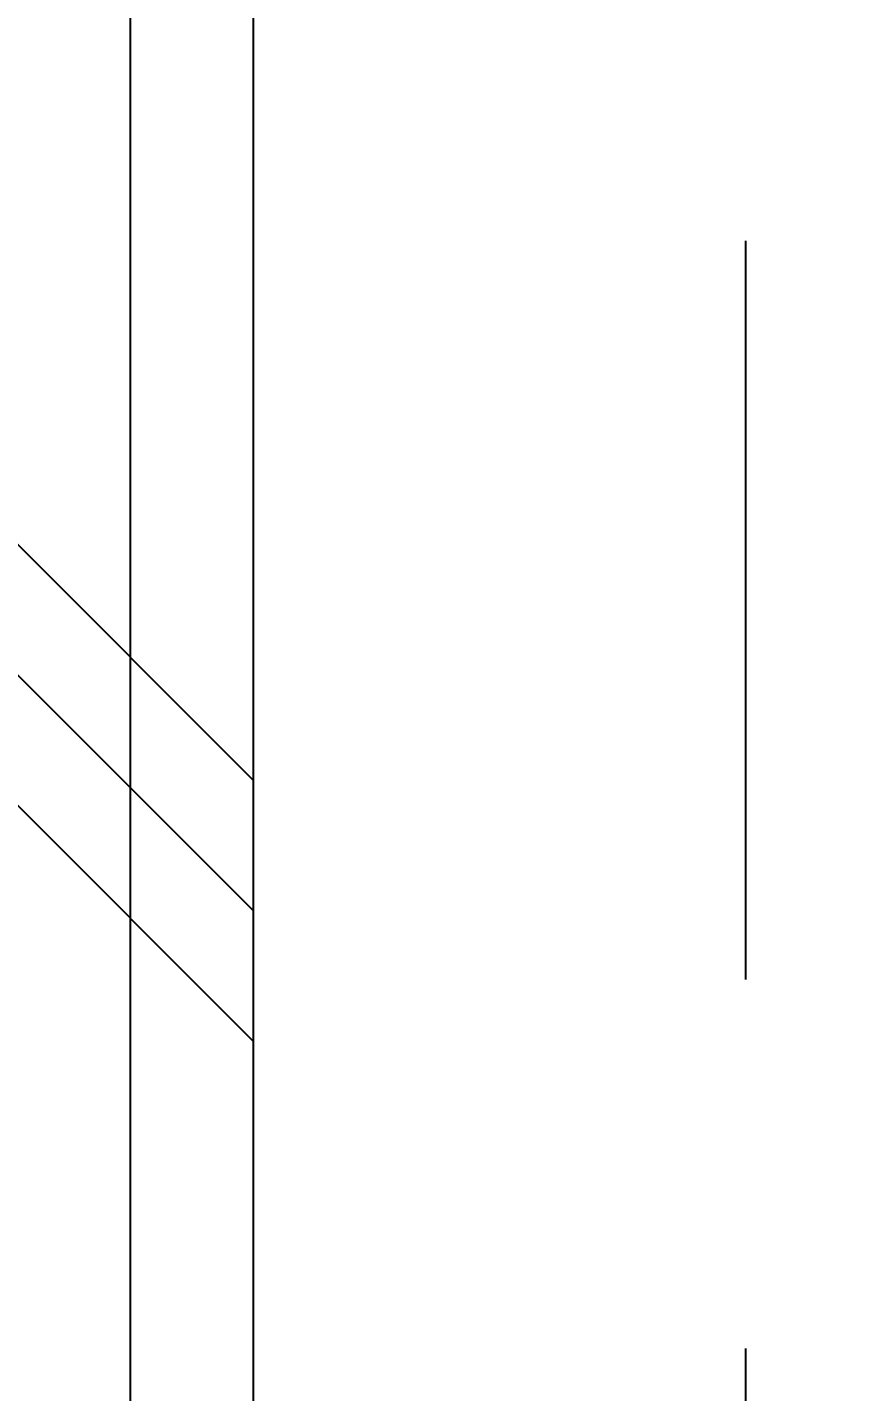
# Model space of a CAD drawing. Header units: inches. Extents: x -2661 to 42767, y -1222 to 9099.
# Drawn here: x -240.386 to -238.723, y 3381.54 to 3384.311 of the extents above; entities that cross this region are included whole.
import ezdxf

# ---------------------------------------------------------------- set-up
doc = ezdxf.new("R2010")
doc.units = ezdxf.units.IN
doc.header["$LTSCALE"] = 12
doc.header["$MEASUREMENT"] = 0
doc.header["$PDMODE"] = 3
doc.linetypes.add('HIDDEN2', pattern=[0.1875, 0.125, -0.0625])
doc.layers.get('0').update_dxf_attribs({"linetype": 'CONTINUOUS'})
doc.layers.get('DefPoints').update_dxf_attribs({"color": 251, "linetype": 'CONTINUOUS'})
for name, color, linetype in [('S-ANNO-DIMS', 2, 'CONTINUOUS'), ('S-ARCH-FINISHES', 1, 'HIDDEN2'), ('S-WOOD', 3, 'CONTINUOUS')]:
    doc.layers.add(name, color=color, linetype=linetype)
doc.styles.add('Arial', font='arial.ttf', dxfattribs={"width": 0.85})
doc.dimstyles.new('DIM-12_Se', dxfattribs={"dimscale": 12, "dimtxt": 0.09375, "dimasz": 0.109375, "dimexe": 0.0625, "dimexo": 0.0625, "dimgap": 0.0625, "dimtad": 1, "dimdec": 4, "dimzin": 11, "dimdsep": 46, "dimlunit": 4, "dimtxsty": 'Arial', "dimblk": 'ARCHTICK', "dimcen": 0.125, "dimdle": 0.0625, "dimclrd": 256, "dimclre": 256, "dimclrt": 4, "dimadec": 0, "dimazin": 0, "dimtfac": 0.75, "dimtdec": 4, "dimtmove": 0, "dimatfit": 3, "dimfxl": 1, "dimfrac": 1, "dimtolj": 1, "dimtzin": 0, "dimarcsym": 0})

# ---------------------------------------------------------------- blocks, each defined once
blk = doc.blocks.new('_ARCHTICK')
at = {"color": 0, "linetype": 'ByBlock', "const_width": 0.15}
blk.add_lwpolyline([(-0.5, -0.5), (0.5, 0.5)], dxfattribs=at)
blk = doc.blocks.new('*D1796')
at = {"layer": 'DefPoints', "color": 0, "transparency": 16777216}
for p in [(-239.9269, 3414.3777), (-218.8394, 3414.3777), (-240.4269, 3384.3777)]:
    blk.add_point(p, dxfattribs=at)
at = {"layer": 'S-ANNO-DIMS', "lineweight": -2, "transparency": 16777216}
for p, q in [((-218.8394, 3383.6277), (-218.8394, 3415.1277)), ((-239.1769, 3414.3777), (-218.0894, 3414.3777)), ((-239.6769, 3384.3777), (-218.0894, 3384.3777))]:
    blk.add_line(p, q, dxfattribs=at)
at = {"layer": 'S-ANNO-DIMS', "lineweight": -2, "transparency": 16777216, "xscale": 1.3125, "yscale": 1.3125, "zscale": 1.3125}
for p, rotation in [((-218.8394, 3414.3777), 90), ((-218.8394, 3384.3777), 270)]:
    blk.add_blockref('_ARCHTICK', p, dxfattribs=dict(at, rotation=rotation))
at = {"layer": 'S-ANNO-DIMS', "color": 4, "transparency": 16777216, "insert": (-220.2727, 3399.3777), "char_height": 1.125, "attachment_point": 5, "rotation": 90, "style": 'Arial'}
blk.add_mtext('\\A1;S.A.D., 4\'-0" MAX.', dxfattribs=at)

msp = doc.modelspace()

# ---------------------------------------------------------------- hatches: boundary and pattern name
at = {"layer": 'S-WOOD'}
h = msp.add_hatch(dxfattribs=at)
h.set_pattern_fill('PLAST', color=1, scale=6, angle=-45, style=0)
h.set_pattern_definition([(315, (-233.9937, 3361.468), (1.06066, 1.06066), []), (315, (-233.8612, 3361.6005), (1.06066, 1.06066), []), (315, (-233.7286, 3361.7331), (1.06066, 1.06066), [])])
h.paths.add_polyline_path([(-239.92689, 3414.37768), (-239.92689, 3345.87233), (-240.42689, 3345.87233), (-240.42689, 3414.37768)])

# ---------------------------------------------------------------- linework, layer by layer
at = {"layer": 'S-ARCH-FINISHES'}
msp.add_lwpolyline([(-283.42689, 3387.62768), (-247.42689, 3388.37768), (-247.42689, 3415.37768), (-238.92689, 3415.37768), (-238.92689, 3345.87233)], dxfattribs=at)
at = {"layer": 'S-WOOD', "color": 1}
msp.add_line((-240.17689, 3414.37768), (-240.17689, 3345.87233), dxfattribs=at)
at = {"layer": 'S-WOOD'}
msp.add_lwpolyline([(-239.92689, 3414.37768), (-239.92689, 3345.87233), (-240.42689, 3345.87233), (-240.42689, 3414.37768)], close=True, dxfattribs=at)

# ---------------------------------------------------------------- dimensions: what is measured, and where the dimension line sits
at = {"layer": 'S-ANNO-DIMS'}
dim = msp.add_linear_dim(base=(-218.83936, 3414.37768), p1=(-240.42689, 3384.37768), p2=(-239.92689, 3414.37768), angle=270, text='S.A.D., 4\'-0" MAX.', dimstyle='DIM-12_Se', dxfattribs=at)
dim.commit()
dim.dimension.update_dxf_attribs({"geometry": '*D1796', "text_midpoint": (-220.27272, 3399.37768)})

doc.saveas('drawing.dxf')
